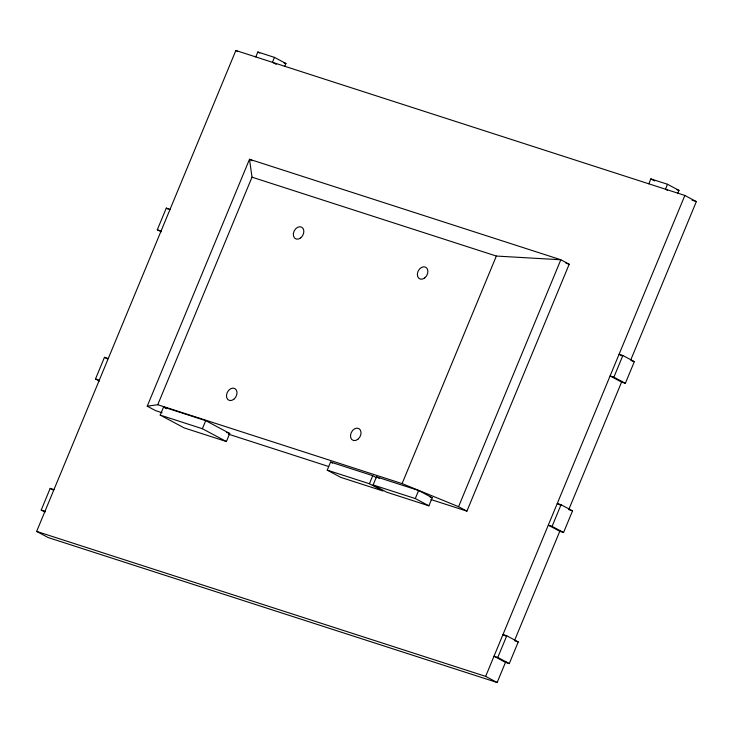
<?xml version="1.0" encoding="UTF-8"?>
<svg xmlns="http://www.w3.org/2000/svg" width="733" height="733" viewBox="0 0 733 733"><rect width="100%" height="100%" fill="white"/><g stroke="black" fill="none" stroke-linecap="round" stroke-linejoin="round"><path stroke-width="1.1" d="M45.034 512.101L41.213 510.049L50.183 488.389L53.967 489.617M99.331 381.032L95.501 378.988L104.471 357.319L108.255 358.547M161.132 231.82L157.302 229.777L166.281 208.117L170.056 209.336M505.898 661.368L497.148 682.505L48.14 537.546L36.65 531.416L235.852 50.495L684.86 195.454L696.35 201.584L630.682 360.132M255.78 56.927L257.824 52.006L274.472 57.385L285.952 63.514L284.734 66.465M274.472 57.385L272.429 62.305L276.259 64.348M162.112 412.743L155.588 410.636L147.232 406.174L249.504 159.263L560.837 259.766L569.193 264.228L466.912 511.139L430.995 499.549M147.232 406.174L157.751 404.717L252.005 177.175L249.504 159.263L252.289 160.747M160.215 415.107L163.551 407.035L205.726 420.65L229.741 433.478L226.396 441.541L184.23 427.925L160.215 415.107L202.381 428.723L226.396 441.541M202.381 428.723L205.726 420.65M327.23 470.128L369.405 483.743L382.974 490.991L340.799 477.375L327.23 470.128L330.574 462.056L372.74 475.671L376.625 477.742M369.405 483.743L372.74 475.671M373.124 484.944L376.469 476.871L418.635 490.487L432.213 497.734L428.869 505.807L386.694 492.191L373.124 484.944L415.29 498.559L428.869 505.807M157.751 404.717L402.096 483.606L496.351 256.055L560.837 259.766L458.565 506.686L466.912 511.139M415.29 498.559L418.635 490.487M648.815 183.809L650.849 178.889L667.497 184.267L678.987 190.397L677.768 193.347M667.497 184.267L665.463 189.187L667.378 190.204M497.148 682.505L485.658 676.376L684.86 195.454M506.76 635.786L518.249 641.925L509.27 663.585L497.789 657.446L506.76 635.786L502.975 634.567L505.843 636.097M561.047 504.716L572.537 510.855L563.567 532.515L552.077 526.386L561.047 504.716L557.263 503.498L561.093 505.541M622.858 355.514L634.338 361.644L625.368 383.304L613.878 377.174L622.858 355.514L619.073 354.286L621.941 355.826M514.658 640.23L560.186 530.298M568.945 509.16L621.923 381.27M283.873 62.846L285.952 63.514M676.907 189.728L678.987 190.397M691.989 200.173L696.35 201.584M565.922 263.174L569.193 264.228M252.005 177.175L496.351 256.055M631.498 360.728L634.338 361.644M157.302 229.777L161.086 230.996M613.878 377.174L610.094 375.956L621.584 382.085L625.368 383.304M568.753 509.627L572.537 510.855M95.501 378.988L99.285 380.207M552.077 526.386L548.293 525.158L559.783 531.297L563.567 532.515M430.051 497.038L432.213 497.734M226.497 432.424L229.741 433.478M228.522 434.183L328.668 466.509M514.465 640.697L518.249 641.925M41.213 510.049L44.997 511.277M497.789 657.446L494.005 656.227L505.486 662.357L509.27 663.585M36.65 531.416L485.658 676.376M402.096 483.606L458.565 506.686M650.849 178.889L654.679 180.932M257.824 52.006L259.739 53.033M235.852 50.495L237.767 51.521M166.281 208.117L168.187 209.134M376.469 476.871L379.373 478.429M330.574 462.056L332.507 463.091M104.471 357.319L107.348 358.858M163.551 407.035L166.556 408.638M50.183 488.389L53.051 489.928M424.728 277.935A6.579 4.856 -61.9 0 0 425.763 267.233A6.579 4.856 -61.9 0 0 417.37 273.867A6.579 4.856 -61.9 0 0 424.728 277.935M300.695 237.886A6.579 4.856 -61.9 0 0 301.73 227.193A6.579 4.856 -61.9 0 0 293.337 233.827A6.579 4.856 -61.9 0 0 300.695 237.886M357.878 439.314A6.579 4.856 -61.9 0 0 358.913 428.613A6.579 4.856 -61.9 0 0 350.521 435.246A6.579 4.856 -61.9 0 0 357.878 439.314M233.845 399.274A6.579 4.856 -61.9 0 0 234.881 388.572A6.579 4.856 -61.9 0 0 226.488 395.206A6.579 4.856 -61.9 0 0 233.845 399.274"/></g></svg>
